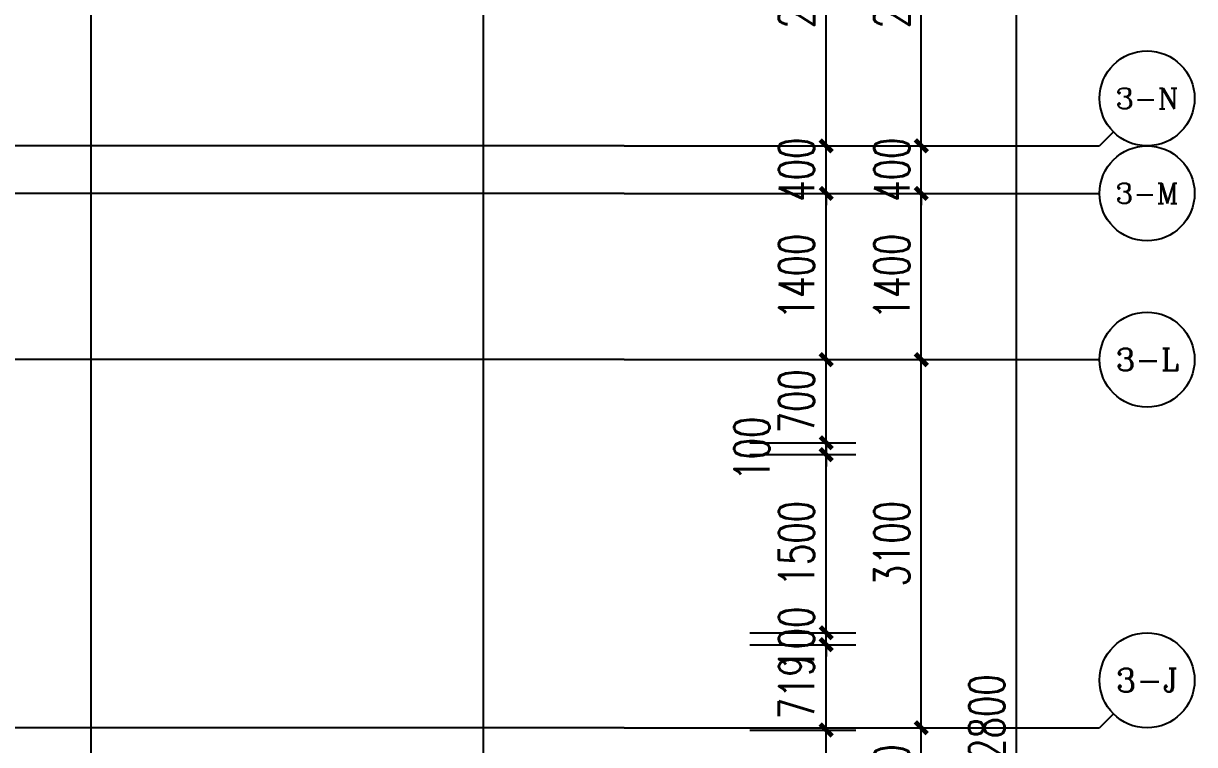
# Model space of a CAD drawing. Extents: x -59851 to 653804, y -249523 to 437614.
# Drawn here: x 10515 to 20372, y 206647 to 212719 of the extents above; entities that cross this region are included whole.
import ezdxf
from ezdxf.enums import TextEntityAlignment as Align

# ---------------------------------------------------------------- set-up
doc = ezdxf.new("R2010")
doc.units = 0
doc.header["$LTSCALE"] = 1000
doc.header["$MEASUREMENT"] = 0
for name, color, linetype in [('A-第三道尺寸线', 105, 'Continuous'), ('AXIS', 3, 'Continuous'), ('AXIS_TEXT', 7, 'Continuous'), ('DOTE', 16, 'Continuous'), ('PUB_HATCH', 8, 'Continuous')]:
    doc.layers.add(name, color=color, linetype=linetype)
doc.styles.add('_TCH_AXIS', font='COMPLEX', dxfattribs={"bigfont": 'GBCBIG'})
doc.styles.add('_TCH_DIM_T3', font='SIMPLEX.shx', dxfattribs={"width": 0.705882, "bigfont": 'GBCBIG.shx'})
doc.styles.add('COMPLEX', font='COMPLEX')
doc.dimstyles.new('_TCH_ARCH&&100', dxfattribs={"dimtxt": 297.5, "dimasz": 100, "dimexe": 250, "dimexo": 300, "dimgap": 100, "dimtad": 1, "dimdec": 0, "dimzin": 0, "dimdsep": 46, "dimtxsty": '_TCH_DIM_T3', "dimblk": 'ARCHTICK', "dimcen": 0.09, "dimclrt": 7, "dimazin": 2, "dimtfac": 1, "dimtdec": 0, "dimtix": 1, "dimtmove": 2, "dimatfit": 3, "dimfxl": 0, "dimtolj": 1, "dimtzin": 0, "dimarcsym": 0})

# ---------------------------------------------------------------- blocks, each defined once
blk = doc.blocks.new('shoucengjianliqiang0505')
at = {"layer": 'PUB_HATCH'}
h = blk.add_hatch(color=256, dxfattribs=at)
h.dxf.hatch_style = 1
h.paths.add_polyline_path([(-14847.5, 486543.5), (-14447.5, 486543.5), (-14447.5, 486143.5), (-14847.5, 486143.5)])
h.paths.add_polyline_path([(-8747.5, 486543.5), (-8347.5, 486543.5), (-8347.5, 486143.5), (-8747.5, 486143.5)])
h.paths.add_polyline_path([(-8747.5, 490543.5), (-8347.5, 490543.5), (-8347.5, 490143.5), (-8747.5, 490143.5)])
h.paths.add_polyline_path([(-14847.5, 490543.5), (-14447.5, 490543.5), (-14447.5, 490143.5), (-14847.5, 490143.5)])
h.paths.add_polyline_path([(-14847.5, 482143.5), (-14447.5, 482143.5), (-14447.5, 481743.5), (-14847.5, 481743.5)])
h.paths.add_polyline_path([(-8747.5, 482143.5), (-8347.5, 482143.5), (-8347.5, 481743.5), (-8747.5, 481743.5)])
h.paths.add_polyline_path([(-46847.5, 497943.5), (-46447.5, 497943.5), (-46447.5, 497543.5), (-46847.5, 497543.5)])
h.paths.add_polyline_path([(-46847.5, 501743.5), (-46447.5, 501743.5), (-46447.5, 501343.5), (-46847.5, 501343.5)])
h.paths.add_polyline_path([(-53547.5, 501742.2), (-53147.5, 501742.2), (-53147.5, 501342.2), (-53547.5, 501342.2)])
h.paths.add_polyline_path([(-63047.5, 504093.5), (-63047.5, 504343.5), (-63647.5, 504343.5), (-63647.5, 502543.5), (-63847.5, 502543.5), (-63847.5, 502293.5), (-63397.5, 502293.5), (-63397.5, 504093.5)])
h.paths.add_polyline_path([(-37147.5, 500843.5), (-35547.5, 500843.5), (-35547.5, 497943.5), (-37147.5, 497943.5), (-37147.5, 498143.5), (-35747.5, 498143.5), (-35747.5, 500643.5), (-37147.5, 500643.5)])
h.paths.add_polyline_path([(-29697.5, 483743.5), (-29697.5, 484993.5), (-29447.5, 484993.5), (-29447.5, 483343.5), (-30047.5, 483343.5), (-30047.5, 483743.5)])
h.paths.add_polyline_path([(-33047.5, 484993.5), (-32797.5, 484993.5), (-32797.5, 483743.5), (-32447.5, 483743.5), (-32447.5, 483343.5), (-33047.5, 483343.5)])
h.paths.add_polyline_path([(-36497.5, 483743.5), (-36497.5, 484993.5), (-36247.5, 484993.5), (-36247.5, 483343.5), (-36847.5, 483343.5), (-36847.5, 483743.5)])
h.paths.add_polyline_path([(-43247.5, 484993.5), (-42997.5, 484993.5), (-42997.5, 483743.5), (-42647.5, 483743.5), (-42647.5, 483343.5), (-43247.5, 483343.5)])
h.paths.add_polyline_path([(-50097.5, 483743.5), (-50097.5, 484993.5), (-49847.5, 484993.5), (-49847.5, 483343.5), (-50447.5, 483343.5), (-50447.5, 483743.5)])
h.paths.add_polyline_path([(-56847.5, 484993.5), (-56597.5, 484993.5), (-56597.5, 483743.5), (-56247.5, 483743.5), (-56247.5, 483343.5), (-56847.5, 483343.5)])
h.paths.add_polyline_path([(-63697.5, 485843.5), (-63447.5, 485843.5), (-63447.5, 483343.5), (-64047.5, 483343.5), (-64047.5, 483743.5), (-63697.5, 483743.5)])
h.paths.add_polyline_path([(-54647.5, 492143.5), (-54047.5, 492143.5), (-54047.5, 492543.5), (-54647.5, 492543.5)])
h.paths.add_polyline_path([(-52647.5, 492543.5), (-52047.5, 492543.5), (-52047.5, 492143.5), (-52647.5, 492143.5)])
h.paths.add_polyline_path([(-39047.5, 492543.5), (-38447.5, 492543.5), (-38447.5, 492143.5), (-39047.5, 492143.5)])
h.paths.add_polyline_path([(-45347.5, 495843.5), (-44747.5, 495843.5), (-44747.5, 496243.5), (-45347.5, 496243.5)])
h.paths.add_polyline_path([(-55847.5, 497943.5), (-55247.5, 497943.5), (-55247.5, 497543.5), (-55847.5, 497543.5)])
h.paths.add_polyline_path([(-55847.5, 495843.5), (-55247.5, 495843.5), (-55247.5, 496243.5), (-55847.5, 496243.5)])
h.paths.add_polyline_path([(-60247.5, 495843.5), (-59647.5, 495843.5), (-59647.5, 496243.5), (-60247.5, 496243.5)])
h.paths.add_polyline_path([(-21247.5, 500843.5), (-21247.5, 499443.5), (-21497.5, 499443.5), (-21497.5, 499843.5), (-21847.5, 499843.5), (-21847.5, 500093.5), (-21497.5, 500093.5), (-21497.5, 500843.5)])
h.paths.add_polyline_path([(-42947.5, 497543.5), (-42547.5, 497543.5), (-42547.5, 498143.5), (-42747.5, 498143.5), (-42747.5, 500643.5), (-42147.5, 500643.5), (-42147.5, 500843.5), (-42947.5, 500843.5), (-42947.5, 497943.5)])
h.paths.add_polyline_path([(-21247.5, 496143.5), (-21247.5, 496743.5), (-21497.5, 496743.5), (-21497.5, 496393.5), (-22897.5, 496393.5), (-22897.5, 496143.5), (-22097.5, 496143.5), (-22097.5, 496043.5), (-21847.5, 496043.5), (-21847.5, 496143.5)])
h.paths.add_polyline_path([(-30847.5, 497543.5), (-30847.5, 497943.5), (-32297.5, 497943.5), (-32297.5, 498143.5), (-30647.5, 498143.5), (-30647.5, 497743.5), (-30247.5, 497743.5), (-30247.5, 497543.5)])
h.paths.add_polyline_path([(-18847.5, 489093.5), (-18847.5, 487443.5), (-19097.5, 487443.5), (-19097.5, 487993.5), (-19447.5, 487993.5), (-19447.5, 488243.5), (-19097.5, 488243.5), (-19097.5, 489093.5)])
h.paths.add_polyline_path([(-60022.5, 489043.5), (-60272.5, 489043.5), (-60272.5, 491443.5), (-60022.5, 491443.5), (-60022.5, 489243.5)])
h.paths.add_polyline_path([(-28347.5, 499193.5), (-28347.5, 497543.5), (-28747.5, 497543.5), (-28747.5, 497743.5), (-28547.5, 497743.5), (-28547.5, 499193.5)])
h.paths.add_polyline_path([(-41147.5, 492343.5), (-40447.5, 492343.5), (-40447.5, 490693.5), (-40697.5, 490693.5), (-40697.5, 492093.5), (-41147.5, 492093.5)])
h.paths.add_polyline_path([(-30847.5, 500643.5), (-31347.5, 500643.5), (-31347.5, 503643.5), (-28347.5, 503643.5), (-28347.5, 501443.5), (-28707.5, 501443.5), (-28707.5, 501643.5), (-28547.5, 501643.5), (-28547.5, 503443.5), (-31147.5, 503443.5), (-31147.5, 501643.5), (-30747.5, 501643.5), (-30747.5, 501443.5), (-31147.5, 501443.5), (-31147.5, 500943.5), (-30647.5, 500943.5), (-30647.5, 500643.5)])
h.paths.add_polyline_path([(-42947.5, 495543.5), (-42947.5, 496243.5), (-40447.5, 496243.5), (-40447.5, 493743.5), (-42947.5, 493743.5), (-42947.5, 494443.5), (-42747.5, 494443.5), (-42747.5, 493943.5), (-40647.5, 493943.5), (-40647.5, 496043.5), (-42747.5, 496043.5), (-42747.5, 495543.5)])
h.paths.add_polyline_path([(-21247.5, 502643.5), (-21247.5, 503643.5), (-22897.5, 503643.5), (-22897.5, 503393.5), (-21497.5, 503393.5), (-21497.5, 502643.5)])
h.paths.add_polyline_path([(-22747.5, 492143.5), (-23247.5, 492143.5), (-23247.5, 490493.5), (-22997.5, 490493.5), (-22997.5, 491893.5), (-22747.5, 491893.5)])
h.paths.add_polyline_path([(-22672.5, 488243.5), (-22422.5, 488243.5), (-22422.5, 485743.5), (-22672.5, 485743.5), (-22672.5, 488043.5)])
h.paths.add_polyline_path([(-21847.5, 493643.5), (-21847.5, 493043.5), (-23497.5, 493043.5), (-23497.5, 493293.5), (-22097.5, 493293.5), (-22097.5, 493643.5)])
h.paths.add_polyline_path([(-18847.5, 491543.5), (-18847.5, 492143.5), (-20497.5, 492143.5), (-20497.5, 491893.5), (-19097.5, 491893.5), (-19097.5, 491543.5)])
h.paths.add_polyline_path([(-18847.5, 482443.5), (-18847.5, 481743.5), (-20497.5, 481743.5), (-20497.5, 481993.5), (-19097.5, 481993.5), (-19097.5, 482443.5)])
h.paths.add_polyline_path([(-22047.5, 481743.5), (-22497.5, 481743.5), (-22697.5, 481743.5), (-22697.5, 483343.5), (-23047.5, 483343.5), (-23047.5, 483593.5), (-22447.5, 483593.5), (-22447.5, 481993.5), (-22047.5, 481993.5)])
h.paths.add_polyline_path([(-26797.5, 490843.5), (-26047.5, 490843.5), (-26047.5, 489043.5), (-26297.5, 489043.5), (-26297.5, 490593.5), (-26797.5, 490593.5)])
h.paths.add_polyline_path([(-32447.5, 490843.5), (-33047.5, 490843.5), (-33047.5, 489043.5), (-32797.5, 489043.5), (-32797.5, 490593.5), (-32447.5, 490593.5)])
h.paths.add_polyline_path([(-35847.5, 489293.5), (-36197.5, 489293.5), (-36197.5, 492093.5), (-35847.5, 492093.5), (-35847.5, 492343.5), (-36447.5, 492343.5), (-36447.5, 489043.5), (-36197.5, 489043.5), (-35847.5, 489043.5)])
h.paths.add_polyline_path([(-39872.5, 489243.5), (-39622.5, 489243.5), (-39622.5, 486543.5), (-39872.5, 486543.5), (-39872.5, 489043.5)])
h.paths.add_polyline_path([(-43647.5, 489293.5), (-43297.5, 489293.5), (-43297.5, 492093.5), (-43797.5, 492093.5), (-43797.5, 492343.5), (-43047.5, 492343.5), (-43047.5, 489043.5), (-43297.5, 489043.5), (-43647.5, 489043.5)])
h.paths.add_polyline_path([(-46672.5, 492343.5), (-46422.5, 492343.5), (-46422.5, 489043.5), (-46672.5, 489043.5), (-46672.5, 492143.5)])
h.paths.add_polyline_path([(-53472.5, 489243.5), (-53222.5, 489243.5), (-53222.5, 486543.5), (-53472.5, 486543.5), (-53472.5, 489043.5)])
h.paths.add_polyline_path([(-49447.5, 489293.5), (-49797.5, 489293.5), (-49797.5, 492093.5), (-49297.5, 492093.5), (-49297.5, 492343.5), (-50047.5, 492343.5), (-50047.5, 489043.5), (-49797.5, 489043.5), (-49447.5, 489043.5)])
h.paths.add_polyline_path([(-57247.5, 489293.5), (-56897.5, 489293.5), (-56897.5, 492093.5), (-57247.5, 492093.5), (-57247.5, 492343.5), (-56647.5, 492343.5), (-56647.5, 489043.5), (-56897.5, 489043.5), (-57247.5, 489043.5)])
h.paths.add_polyline_path([(-60047.5, 498643.5), (-60047.5, 497543.5), (-62547.5, 497543.5), (-62547.5, 497793.5), (-60297.5, 497793.5), (-60297.5, 498643.5)])
h.paths.add_polyline_path([(-60047.5, 503543.5), (-60047.5, 504343.5), (-61697.5, 504343.5), (-61697.5, 504093.5), (-60297.5, 504093.5), (-60297.5, 503543.5)])
h.paths.add_polyline_path([(-67047.5, 491343.5), (-67047.5, 492243.5), (-64847.5, 492243.5), (-64847.5, 491993.5), (-66797.5, 491993.5), (-66797.5, 491343.5)])
h.paths.add_polyline_path([(-66447.5, 502543.5), (-67047.5, 502543.5), (-67047.5, 499893.5), (-66797.5, 499893.5), (-66797.5, 502293.5), (-66447.5, 502293.5)])
h.paths.add_polyline_path([(-66447.5, 483343.5), (-67047.5, 483343.5), (-67047.5, 485843.5), (-66797.5, 485843.5), (-66797.5, 483743.5), (-66447.5, 483743.5)])
edge = h.paths.add_edge_path()
edge.add_line((-26247.5, 494693.5), (-26247.5, 492343.5))
edge.add_line((-26247.5, 492343.5), (-26947.5, 492343.5))
edge.add_line((-26947.5, 492343.5), (-26947.5, 492143.5))
edge.add_line((-26947.5, 492143.5), (-26047.5, 492143.5))
edge.add_line((-26047.5, 492143.5), (-26047.5, 494693.5))
edge.add_line((-26247.5, 494693.5), (-26247.5, 495093.5))
edge = h.paths.add_edge_path()
edge.add_line((-26447.5, 483343.5), (-26447.5, 483593.5))
edge.add_line((-26447.5, 483593.5), (-26272.5, 483593.5))
edge.add_line((-26272.5, 483593.5), (-26272.5, 484993.5))
edge.add_line((-26272.5, 484993.5), (-26022.5, 484993.5))
edge.add_line((-26022.5, 484993.5), (-26022.5, 483593.5))
edge.add_line((-26022.5, 483593.5), (-25847.5, 483593.5))
edge.add_line((-25847.5, 483593.5), (-25847.5, 483343.5))
edge.add_line((-25847.5, 483343.5), (-26447.5, 483343.5))
edge.add_line((-26447.5, 483343.5), (-26047.5, 483343.5))
edge = h.paths.add_edge_path()
edge.add_line((-40047.5, 483343.5), (-40047.5, 483743.5))
edge.add_line((-40047.5, 483743.5), (-39872.5, 483743.5))
edge.add_line((-39872.5, 483743.5), (-39872.5, 484993.5))
edge.add_line((-39872.5, 484993.5), (-39622.5, 484993.5))
edge.add_line((-39622.5, 484993.5), (-39622.5, 483743.5))
edge.add_line((-39622.5, 483743.5), (-39447.5, 483743.5))
edge.add_line((-39447.5, 483743.5), (-39447.5, 483343.5))
edge.add_line((-39447.5, 483343.5), (-40047.5, 483343.5))
edge.add_line((-40047.5, 483343.5), (-39647.5, 483343.5))
edge = h.paths.add_edge_path()
edge.add_line((-46847.5, 483343.5), (-46847.5, 483593.5))
edge.add_line((-46847.5, 483593.5), (-46672.5, 483593.5))
edge.add_line((-46672.5, 483593.5), (-46672.5, 484993.5))
edge.add_line((-46672.5, 484993.5), (-46422.5, 484993.5))
edge.add_line((-46422.5, 484993.5), (-46422.5, 483593.5))
edge.add_line((-46422.5, 483593.5), (-46247.5, 483593.5))
edge.add_line((-46247.5, 483593.5), (-46247.5, 483343.5))
edge.add_line((-46247.5, 483343.5), (-46847.5, 483343.5))
edge.add_line((-46847.5, 483343.5), (-46447.5, 483343.5))
edge = h.paths.add_edge_path()
edge.add_line((-53647.5, 483343.5), (-53647.5, 483743.5))
edge.add_line((-53647.5, 483743.5), (-53472.5, 483743.5))
edge.add_line((-53472.5, 483743.5), (-53472.5, 484993.5))
edge.add_line((-53472.5, 484993.5), (-53222.5, 484993.5))
edge.add_line((-53222.5, 484993.5), (-53222.5, 483743.5))
edge.add_line((-53222.5, 483743.5), (-53047.5, 483743.5))
edge.add_line((-53047.5, 483743.5), (-53047.5, 483343.5))
edge.add_line((-53047.5, 483343.5), (-53647.5, 483343.5))
edge.add_line((-53647.5, 483343.5), (-53247.5, 483343.5))
edge = h.paths.add_edge_path()
edge.add_line((-60447.5, 483343.5), (-60447.5, 483593.5))
edge.add_line((-60447.5, 483593.5), (-60272.5, 483593.5))
edge.add_line((-60272.5, 483593.5), (-60272.5, 484993.5))
edge.add_line((-60272.5, 484993.5), (-60022.5, 484993.5))
edge.add_line((-60022.5, 484993.5), (-60022.5, 483593.5))
edge.add_line((-60022.5, 483593.5), (-59847.5, 483593.5))
edge.add_line((-59847.5, 483593.5), (-59847.5, 483343.5))
edge.add_line((-59847.5, 483343.5), (-60447.5, 483343.5))
edge.add_line((-60447.5, 483343.5), (-60047.5, 483343.5))
blk = doc.blocks.new('_ArchTick')
at = {"color": 0, "linetype": 'ByBlock', "const_width": 0.4}
blk.add_lwpolyline([(-0.5, -0.5), (0.5, 0.5)], dxfattribs=at)
blk = doc.blocks.new('*D3283')
at = {"layer": 'AXIS', "color": 0, "lineweight": -2, "transparency": 16777216}
for p, q in [((15872.3, 206788.3), (18322.3, 206788.3)), ((18072.3, 205788.3), (18072.3, 206788.3)), ((15872.3, 205788.3), (18322.3, 205788.3))]:
    blk.add_line(p, q, dxfattribs=at)
at = {"layer": 'Defpoints', "color": 0, "transparency": 16777216}
for p in [(15572.3, 206788.3), (18072.3, 206788.3), (15572.3, 205788.3)]:
    blk.add_point(p, dxfattribs=at)
at = {"layer": 'AXIS', "color": 0, "lineweight": -2, "transparency": 16777216, "xscale": 100, "yscale": 100, "zscale": 100}
for p, rotation in [((18072.3, 206788.3), 90), ((18072.3, 205788.3), 270)]:
    blk.add_blockref('_ArchTick', p, dxfattribs=dict(at, rotation=rotation))
at = {"layer": 'AXIS', "color": 7, "transparency": 16777216, "insert": (17823.5, 206288.3), "char_height": 297.5, "attachment_point": 5, "rotation": 90, "style": '_TCH_DIM_T3'}
blk.add_mtext('\\A1;1000', dxfattribs=at)
blk = doc.blocks.new('*D3284')
at = {"layer": 'AXIS', "color": 0, "lineweight": -2, "transparency": 16777216}
for p, q in [((15872.3, 209888.3), (18322.3, 209888.3)), ((18072.3, 206788.3), (18072.3, 209888.3)), ((15872.3, 206788.3), (18322.3, 206788.3))]:
    blk.add_line(p, q, dxfattribs=at)
at = {"layer": 'Defpoints', "color": 0, "transparency": 16777216}
for p in [(15572.3, 209888.3), (18072.3, 209888.3), (15572.3, 206788.3)]:
    blk.add_point(p, dxfattribs=at)
at = {"layer": 'AXIS', "color": 0, "lineweight": -2, "transparency": 16777216, "xscale": 100, "yscale": 100, "zscale": 100}
for p, rotation in [((18072.3, 209888.3), 90), ((18072.3, 206788.3), 270)]:
    blk.add_blockref('_ArchTick', p, dxfattribs=dict(at, rotation=rotation))
at = {"layer": 'AXIS', "color": 7, "transparency": 16777216, "insert": (17823.5, 208338.3), "char_height": 297.5, "attachment_point": 5, "rotation": 90, "style": '_TCH_DIM_T3'}
blk.add_mtext('\\A1;3100', dxfattribs=at)
blk = doc.blocks.new('*D3285')
at = {"layer": 'AXIS', "color": 0, "lineweight": -2, "transparency": 16777216}
for p, q in [((15872.3, 211288.3), (18322.3, 211288.3)), ((18072.3, 209888.3), (18072.3, 211288.3)), ((15872.3, 209888.3), (18322.3, 209888.3))]:
    blk.add_line(p, q, dxfattribs=at)
at = {"layer": 'Defpoints', "color": 0, "transparency": 16777216}
for p in [(15572.3, 211288.3), (18072.3, 211288.3), (15572.3, 209888.3)]:
    blk.add_point(p, dxfattribs=at)
at = {"layer": 'AXIS', "color": 0, "lineweight": -2, "transparency": 16777216, "xscale": 100, "yscale": 100, "zscale": 100}
for p, rotation in [((18072.3, 211288.3), 90), ((18072.3, 209888.3), 270)]:
    blk.add_blockref('_ArchTick', p, dxfattribs=dict(at, rotation=rotation))
at = {"layer": 'AXIS', "color": 7, "transparency": 16777216, "insert": (17823.5, 210588.3), "char_height": 297.5, "attachment_point": 5, "rotation": 90, "style": '_TCH_DIM_T3'}
blk.add_mtext('\\A1;1400', dxfattribs=at)
blk = doc.blocks.new('*D3286')
at = {"layer": 'AXIS', "color": 0, "lineweight": -2, "transparency": 16777216}
for p, q in [((18072.3, 211688.3), (18072.3, 211788.3)), ((15872.3, 211688.3), (18322.3, 211688.3)), ((18072.3, 211288.3), (18072.3, 211688.3)), ((15872.3, 211288.3), (18322.3, 211288.3)), ((18072.3, 211288.3), (18072.3, 211188.3))]:
    blk.add_line(p, q, dxfattribs=at)
at = {"layer": 'Defpoints', "color": 0, "transparency": 16777216}
for p in [(15572.3, 211688.3), (18072.3, 211688.3), (15572.3, 211288.3)]:
    blk.add_point(p, dxfattribs=at)
at = {"layer": 'AXIS', "color": 0, "lineweight": -2, "transparency": 16777216, "xscale": 100, "yscale": 100, "zscale": 100}
for p, rotation in [((18072.3, 211688.3), 270), ((18072.3, 211288.3), 90)]:
    blk.add_blockref('_ArchTick', p, dxfattribs=dict(at, rotation=rotation))
at = {"layer": 'AXIS', "color": 7, "transparency": 16777216, "insert": (17823.5, 211488.3), "char_height": 297.5, "attachment_point": 5, "rotation": 90, "style": '_TCH_DIM_T3'}
blk.add_mtext('\\A1;400', dxfattribs=at)
blk = doc.blocks.new('*D3287')
at = {"layer": 'AXIS', "color": 0, "lineweight": -2, "transparency": 16777216}
for p, q in [((15872.3, 214388.3), (18322.3, 214388.3)), ((18072.3, 211688.3), (18072.3, 214388.3)), ((15872.3, 211688.3), (18322.3, 211688.3))]:
    blk.add_line(p, q, dxfattribs=at)
at = {"layer": 'Defpoints', "color": 0, "transparency": 16777216}
for p in [(15572.3, 214388.3), (18072.3, 214388.3), (15572.3, 211688.3)]:
    blk.add_point(p, dxfattribs=at)
at = {"layer": 'AXIS', "color": 0, "lineweight": -2, "transparency": 16777216, "xscale": 100, "yscale": 100, "zscale": 100}
for p, rotation in [((18072.3, 214388.3), 90), ((18072.3, 211688.3), 270)]:
    blk.add_blockref('_ArchTick', p, dxfattribs=dict(at, rotation=rotation))
at = {"layer": 'AXIS', "color": 7, "transparency": 16777216, "insert": (17823.5, 213038.3), "char_height": 297.5, "attachment_point": 5, "rotation": 90, "style": '_TCH_DIM_T3'}
blk.add_mtext('\\A1;2700', dxfattribs=at)
blk = doc.blocks.new('*D3290')
at = {"layer": 'AXIS', "color": 0, "lineweight": -2, "transparency": 16777216}
for p, q in [((17821.6, 218188.3), (19122.3, 218188.3)), ((18872.3, 195388.3), (18872.3, 218188.3)), ((17821.6, 195388.3), (19122.3, 195388.3))]:
    blk.add_line(p, q, dxfattribs=at)
at = {"layer": 'Defpoints', "color": 0, "transparency": 16777216}
for p in [(17521.6, 218188.3), (18872.3, 218188.3), (17521.6, 195388.3)]:
    blk.add_point(p, dxfattribs=at)
at = {"layer": 'AXIS', "color": 0, "lineweight": -2, "transparency": 16777216, "xscale": 100, "yscale": 100, "zscale": 100}
for p, rotation in [((18872.3, 218188.3), 90), ((18872.3, 195388.3), 270)]:
    blk.add_blockref('_ArchTick', p, dxfattribs=dict(at, rotation=rotation))
at = {"layer": 'AXIS', "color": 7, "transparency": 16777216, "insert": (18623.5, 206788.3), "char_height": 297.5, "attachment_point": 5, "rotation": 90, "style": '_TCH_DIM_T3'}
blk.add_mtext('\\A1;22800', dxfattribs=at)
blk = doc.blocks.new('_AXISO')
blk.add_circle((0, 0), 0.5)
at = {"layer": 'AXIS_TEXT', "style": 'COMPLEX', "width": 1.041667}
blk.add_attdef('A', text='', height=0.56, dxfattribs=at).set_placement((-0.25, -0.28), (0.25, -0.28), align=Align.FIT)
blk = doc.blocks.new('*D3471')
at = {"layer": 'A-第三道尺寸线', "color": 0, "lineweight": -2, "transparency": 16777216}
for p, q in [((16630.1, 214388.3), (17521.6, 214388.3)), ((17271.6, 211688.3), (17271.6, 214388.3)), ((16630.1, 211688.3), (17521.6, 211688.3))]:
    blk.add_line(p, q, dxfattribs=at)
at = {"layer": 'Defpoints', "color": 0, "transparency": 16777216}
for p in [(16330.1, 214388.3), (17271.6, 214388.3), (16330.1, 211688.3)]:
    blk.add_point(p, dxfattribs=at)
at = {"layer": 'A-第三道尺寸线', "color": 0, "lineweight": -2, "transparency": 16777216, "xscale": 100, "yscale": 100, "zscale": 100}
for p, rotation in [((17271.6, 214388.3), 90), ((17271.6, 211688.3), 270)]:
    blk.add_blockref('_ArchTick', p, dxfattribs=dict(at, rotation=rotation))
at = {"layer": 'A-第三道尺寸线', "color": 7, "transparency": 16777216, "insert": (17022.8, 213038.3), "char_height": 297.5, "attachment_point": 5, "rotation": 90, "style": '_TCH_DIM_T3'}
blk.add_mtext('\\A1;2700', dxfattribs=at)
blk = doc.blocks.new('*D3472')
at = {"layer": 'A-第三道尺寸线', "color": 0, "lineweight": -2, "transparency": 16777216}
for p, q in [((17271.6, 211688.3), (17271.6, 211788.3)), ((16630.1, 211688.3), (17521.6, 211688.3)), ((17271.6, 211288.3), (17271.6, 211688.3)), ((16630.1, 211288.3), (17521.6, 211288.3)), ((17271.6, 211288.3), (17271.6, 211188.3))]:
    blk.add_line(p, q, dxfattribs=at)
at = {"layer": 'Defpoints', "color": 0, "transparency": 16777216}
for p in [(16330.1, 211688.3), (17271.6, 211688.3), (16330.1, 211288.3)]:
    blk.add_point(p, dxfattribs=at)
at = {"layer": 'A-第三道尺寸线', "color": 0, "lineweight": -2, "transparency": 16777216, "xscale": 100, "yscale": 100, "zscale": 100}
for p, rotation in [((17271.6, 211688.3), 270), ((17271.6, 211288.3), 90)]:
    blk.add_blockref('_ArchTick', p, dxfattribs=dict(at, rotation=rotation))
at = {"layer": 'A-第三道尺寸线', "color": 7, "transparency": 16777216, "insert": (17022.8, 211488.3), "char_height": 297.5, "attachment_point": 5, "rotation": 90, "style": '_TCH_DIM_T3'}
blk.add_mtext('\\A1;400', dxfattribs=at)
blk = doc.blocks.new('*D3473')
at = {"layer": 'A-第三道尺寸线', "color": 0, "lineweight": -2, "transparency": 16777216}
for p, q in [((16630.1, 211288.3), (17521.6, 211288.3)), ((17271.6, 209888.3), (17271.6, 211288.3)), ((16630.1, 209888.3), (17521.6, 209888.3))]:
    blk.add_line(p, q, dxfattribs=at)
at = {"layer": 'Defpoints', "color": 0, "transparency": 16777216}
for p in [(16330.1, 211288.3), (17271.6, 211288.3), (16330.1, 209888.3)]:
    blk.add_point(p, dxfattribs=at)
at = {"layer": 'A-第三道尺寸线', "color": 0, "lineweight": -2, "transparency": 16777216, "xscale": 100, "yscale": 100, "zscale": 100}
for p, rotation in [((17271.6, 211288.3), 90), ((17271.6, 209888.3), 270)]:
    blk.add_blockref('_ArchTick', p, dxfattribs=dict(at, rotation=rotation))
at = {"layer": 'A-第三道尺寸线', "color": 7, "transparency": 16777216, "insert": (17022.8, 210588.3), "char_height": 297.5, "attachment_point": 5, "rotation": 90, "style": '_TCH_DIM_T3'}
blk.add_mtext('\\A1;1400', dxfattribs=at)
blk = doc.blocks.new('*D3474')
at = {"layer": 'A-第三道尺寸线', "color": 0, "lineweight": -2, "transparency": 16777216}
for p, q in [((17271.6, 209888.3), (17271.6, 209988.3)), ((16630.1, 209888.3), (17521.6, 209888.3)), ((17271.6, 209188.3), (17271.6, 209888.3)), ((16630.1, 209188.3), (17521.6, 209188.3)), ((17271.6, 209188.3), (17271.6, 209088.3))]:
    blk.add_line(p, q, dxfattribs=at)
at = {"layer": 'Defpoints', "color": 0, "transparency": 16777216}
for p in [(16330.1, 209888.3), (17271.6, 209888.3), (16330.1, 209188.3)]:
    blk.add_point(p, dxfattribs=at)
at = {"layer": 'A-第三道尺寸线', "color": 0, "lineweight": -2, "transparency": 16777216, "xscale": 100, "yscale": 100, "zscale": 100}
for p, rotation in [((17271.6, 209888.3), 270), ((17271.6, 209188.3), 90)]:
    blk.add_blockref('_ArchTick', p, dxfattribs=dict(at, rotation=rotation))
at = {"layer": 'A-第三道尺寸线', "color": 7, "transparency": 16777216, "insert": (17022.8, 209538.3), "char_height": 297.5, "attachment_point": 5, "rotation": 90, "style": '_TCH_DIM_T3'}
blk.add_mtext('\\A1;700', dxfattribs=at)
blk = doc.blocks.new('*D3475')
at = {"layer": 'A-第三道尺寸线', "color": 0, "lineweight": -2, "transparency": 16777216}
for p, q in [((17271.6, 209188.3), (17271.6, 209288.3)), ((16630.1, 209188.3), (17521.6, 209188.3)), ((17271.6, 209088.3), (17271.6, 209188.3)), ((16630.1, 209088.3), (17521.6, 209088.3)), ((17271.6, 209088.3), (17271.6, 208988.3))]:
    blk.add_line(p, q, dxfattribs=at)
at = {"layer": 'Defpoints', "color": 0, "transparency": 16777216}
for p in [(16330.1, 209188.3), (17271.6, 209188.3), (16330.1, 209088.3)]:
    blk.add_point(p, dxfattribs=at)
at = {"layer": 'A-第三道尺寸线', "color": 0, "lineweight": -2, "transparency": 16777216, "xscale": 100, "yscale": 100, "zscale": 100}
for p, rotation in [((17271.6, 209188.3), 270), ((17271.6, 209088.3), 90)]:
    blk.add_blockref('_ArchTick', p, dxfattribs=dict(at, rotation=rotation))
at = {"layer": 'A-第三道尺寸线', "color": 7, "transparency": 16777216, "insert": (16646.6, 209138.3), "char_height": 297.5, "attachment_point": 5, "rotation": 90, "style": '_TCH_DIM_T3'}
blk.add_mtext('\\A1;100', dxfattribs=at)
blk = doc.blocks.new('*D3476')
at = {"layer": 'A-第三道尺寸线', "color": 0, "lineweight": -2, "transparency": 16777216}
for p, q in [((16630.1, 209088.3), (17521.6, 209088.3)), ((17271.6, 207588.3), (17271.6, 209088.3)), ((16630.1, 207588.3), (17521.6, 207588.3))]:
    blk.add_line(p, q, dxfattribs=at)
at = {"layer": 'Defpoints', "color": 0, "transparency": 16777216}
for p in [(16330.1, 209088.3), (17271.6, 209088.3), (16330.1, 207588.3)]:
    blk.add_point(p, dxfattribs=at)
at = {"layer": 'A-第三道尺寸线', "color": 0, "lineweight": -2, "transparency": 16777216, "xscale": 100, "yscale": 100, "zscale": 100}
for p, rotation in [((17271.6, 209088.3), 90), ((17271.6, 207588.3), 270)]:
    blk.add_blockref('_ArchTick', p, dxfattribs=dict(at, rotation=rotation))
at = {"layer": 'A-第三道尺寸线', "color": 7, "transparency": 16777216, "insert": (17022.8, 208338.3), "char_height": 297.5, "attachment_point": 5, "rotation": 90, "style": '_TCH_DIM_T3'}
blk.add_mtext('\\A1;1500', dxfattribs=at)
blk = doc.blocks.new('*D3477')
at = {"layer": 'A-第三道尺寸线', "color": 0, "lineweight": -2, "transparency": 16777216}
for p, q in [((17271.6, 207588.3), (17271.6, 207688.3)), ((16630.1, 207588.3), (17521.6, 207588.3)), ((17271.6, 207488.3), (17271.6, 207588.3)), ((16630.1, 207488.3), (17521.6, 207488.3)), ((17271.6, 207488.3), (17271.6, 207388.3))]:
    blk.add_line(p, q, dxfattribs=at)
at = {"layer": 'Defpoints', "color": 0, "transparency": 16777216}
for p in [(16330.1, 207588.3), (17271.6, 207588.3), (16330.1, 207488.3)]:
    blk.add_point(p, dxfattribs=at)
at = {"layer": 'A-第三道尺寸线', "color": 0, "lineweight": -2, "transparency": 16777216, "xscale": 100, "yscale": 100, "zscale": 100}
for p, rotation in [((17271.6, 207588.3), 270), ((17271.6, 207488.3), 90)]:
    blk.add_blockref('_ArchTick', p, dxfattribs=dict(at, rotation=rotation))
at = {"layer": 'A-第三道尺寸线', "color": 7, "transparency": 16777216, "insert": (17022.8, 207538.3), "char_height": 297.5, "attachment_point": 5, "rotation": 90, "style": '_TCH_DIM_T3'}
blk.add_mtext('\\A1;100', dxfattribs=at)
blk = doc.blocks.new('*D3478')
at = {"layer": 'A-第三道尺寸线', "color": 0, "lineweight": -2, "transparency": 16777216}
for p, q in [((16630.1, 207488.3), (17521.6, 207488.3)), ((17271.6, 206769.8), (17271.6, 207488.3)), ((16630.1, 206769.8), (17521.6, 206769.8))]:
    blk.add_line(p, q, dxfattribs=at)
at = {"layer": 'Defpoints', "color": 0, "transparency": 16777216}
for p in [(16330.1, 207488.3), (17271.6, 207488.3), (16330.1, 206769.8)]:
    blk.add_point(p, dxfattribs=at)
at = {"layer": 'A-第三道尺寸线', "color": 0, "lineweight": -2, "transparency": 16777216, "xscale": 100, "yscale": 100, "zscale": 100}
for p, rotation in [((17271.6, 207488.3), 90), ((17271.6, 206769.8), 270)]:
    blk.add_blockref('_ArchTick', p, dxfattribs=dict(at, rotation=rotation))
at = {"layer": 'A-第三道尺寸线', "color": 7, "transparency": 16777216, "insert": (17022.8, 207129), "char_height": 297.5, "attachment_point": 5, "rotation": 90, "style": '_TCH_DIM_T3'}
blk.add_mtext('\\A1;719', dxfattribs=at)
blk = doc.blocks.new('*D3479')
at = {"layer": 'A-第三道尺寸线', "color": 0, "lineweight": -2, "transparency": 16777216}
for p, q in [((16630.1, 206769.8), (17521.6, 206769.8)), ((17271.6, 205788.3), (17271.6, 206769.8)), ((16630.1, 205788.3), (17521.6, 205788.3))]:
    blk.add_line(p, q, dxfattribs=at)
at = {"layer": 'Defpoints', "color": 0, "transparency": 16777216}
for p in [(16330.1, 206769.8), (17271.6, 206769.8), (16330.1, 205788.3)]:
    blk.add_point(p, dxfattribs=at)
at = {"layer": 'A-第三道尺寸线', "color": 0, "lineweight": -2, "transparency": 16777216, "xscale": 100, "yscale": 100, "zscale": 100}
for p, rotation in [((17271.6, 206769.8), 90), ((17271.6, 205788.3), 270)]:
    blk.add_blockref('_ArchTick', p, dxfattribs=dict(at, rotation=rotation))
at = {"layer": 'A-第三道尺寸线', "color": 7, "transparency": 16777216, "insert": (17022.8, 206279), "char_height": 297.5, "attachment_point": 5, "rotation": 90, "style": '_TCH_DIM_T3'}
blk.add_mtext('\\A1;981', dxfattribs=at)
blk = doc.blocks.new('roofzhouxian')
at = {"layer": 'DOTE'}
for p, q in [((7207.9, -309503), (7207.9, -279123.5)), ((10507.9, -309503), (10507.9, -279123.5)), ((11693.8, -289394.7), (-25892.1, -289394.7)), ((11693.8, -289794.7), (-49367, -289794.7)), ((11693.8, -291194.7), (-25892.1, -291194.7)), ((11693.8, -294294.7), (-7192.1, -294294.7))]:
    blk.add_line(p, q, dxfattribs=at)

msp = doc.modelspace()

# ---------------------------------------------------------------- linework, layer by layer
at = {"layer": 'AXIS'}
for p, q in [((19689.4, 211805.5), (19572.3, 211688.3)), ((15572.3, 211688.3), (19572.3, 211688.3)), ((15572.3, 211288.3), (19572.3, 211288.3)), ((15572.3, 209888.3), (19572.3, 209888.3)), ((19689.4, 206905.5), (19572.3, 206788.3)), ((15572.3, 206788.3), (19572.3, 206788.3))]:
    msp.add_line(p, q, dxfattribs=at)

# ---------------------------------------------------------------- block references
for name, p in [('roofzhouxian', (3878.4, 501083)), ('shoucengjianliqiang0505', (22833.8, -286355.2))]:
    msp.add_blockref(name, p)
ref = msp.add_blockref('_AXISO', (19972.3, 212088.3), dxfattribs=dict(at, xscale=800, yscale=800, zscale=800))
ref.add_attrib('A', '3-N', dxfattribs={"layer": 'AXIS_TEXT', "height": 174.59, "style": '_TCH_AXIS'}).set_placement((19706.2, 212001), (20238.3, 212001), align=Align.FIT)
ref = msp.add_blockref('_AXISO', (19972.3, 211288.3), dxfattribs=dict(at, xscale=800, yscale=800, zscale=800))
ref.add_attrib('A', '3-M', dxfattribs={"layer": 'AXIS_TEXT', "height": 169.79, "style": '_TCH_AXIS'}).set_placement((19705.5, 211203.4), (20239.1, 211203.4), align=Align.FIT)
ref = msp.add_blockref('_AXISO', (19972.3, 209888.3), dxfattribs=dict(at, xscale=800, yscale=800, zscale=800))
ref.add_attrib('A', '3-L', dxfattribs={"layer": 'AXIS_TEXT', "height": 185, "style": '_TCH_AXIS'}).set_placement((19708, 209795.8), (20236.6, 209795.8), align=Align.FIT)
ref = msp.add_blockref('_AXISO', (19972.3, 207188.3), dxfattribs=dict(at, xscale=800, yscale=800, zscale=800))
ref.add_attrib('A', '3-J', dxfattribs={"layer": 'AXIS_TEXT', "height": 196.63, "style": '_TCH_AXIS'}).set_placement((19710.1, 207090), (20234.4, 207090), align=Align.FIT)

# ---------------------------------------------------------------- dimensions: what is measured, and where the dimension line sits
at = {"layer": 'A-第三道尺寸线'}
for p1, p2, distance, picture, middle in [((16330.1, 211688.3), (16330.1, 214388.3), -941.4, '*D3471', (17022.8, 213038.3)), ((16330.1, 211288.3), (16330.1, 211688.3), -941.4, '*D3472', (17022.8, 211488.3)), ((16330.1, 209888.3), (16330.1, 211288.3), -941.4, '*D3473', (17022.8, 210588.3)), ((16330.1, 209188.3), (16330.1, 209888.3), -941.4, '*D3474', (17022.8, 209538.3)), ((16330.1, 207588.3), (16330.1, 209088.3), -941.4, '*D3476', (17022.8, 208338.3)), ((16330.1, 207488.3), (16330.1, 207588.3), -941.4, '*D3477', (17022.8, 207538.3)), ((16330.1416, 206769.7516), (16330.1416, 207488.3432), -941.4461, '*D3478', (17022.8377, 207129.0474)), ((16330.1416, 205788.3432), (16330.1416, 206769.7516), -941.4461, '*D3479', (17022.8377, 206279.0474))]:
    dim = msp.add_aligned_dim(p1=p1, p2=p2, distance=distance, dimstyle='_TCH_ARCH&&100', dxfattribs=at)
    dim.commit()
    dim.dimension.update_dxf_attribs({"geometry": picture, "text_midpoint": middle})
dim = msp.add_linear_dim(base=(17271.6, 209188.3), p1=(16330.1, 209088.3), p2=(16330.1, 209188.3), angle=90, dimstyle='_TCH_ARCH&&100', dxfattribs=at)
dim.commit()
dim.dimension.update_dxf_attribs({"geometry": '*D3475', "text_midpoint": (16646.6, 209138.3), "dimtype": 161})
at = {"layer": 'AXIS'}
for p1, p2, distance, picture, middle in [((17521.6, 195388.3), (17521.6, 218188.3), -1350.7, '*D3290', (18623.5, 206788.3)), ((15572.3, 211688.3), (15572.3, 214388.3), -2500, '*D3287', (17823.5, 213038.3)), ((15572.3, 211288.3), (15572.3, 211688.3), -2500, '*D3286', (17823.5, 211488.3)), ((15572.3, 209888.3), (15572.3, 211288.3), -2500, '*D3285', (17823.5, 210588.3)), ((15572.3, 206788.3), (15572.3, 209888.3), -2500, '*D3284', (17823.5, 208338.3)), ((15572.3, 205788.3), (15572.3, 206788.3), -2500, '*D3283', (17823.5, 206288.3))]:
    dim = msp.add_aligned_dim(p1=p1, p2=p2, distance=distance, dimstyle='_TCH_ARCH&&100', dxfattribs=at)
    dim.commit()
    dim.dimension.update_dxf_attribs({"geometry": picture, "text_midpoint": middle})

doc.saveas('drawing.dxf')
